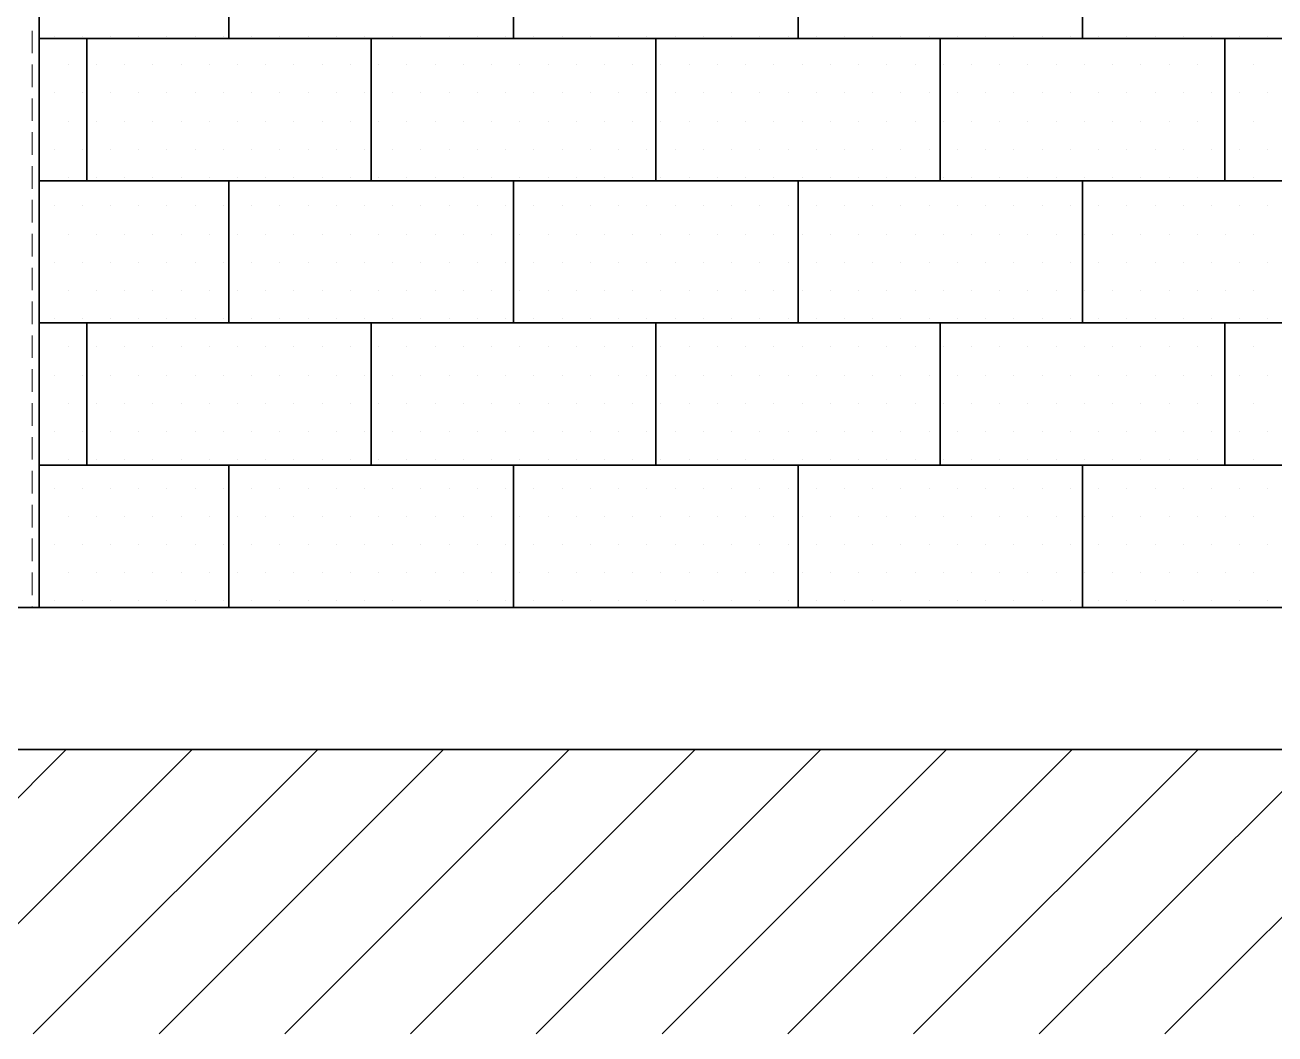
# Model space of a CAD drawing. Header units: metres. Extents: x 60.2 to 105.7, y 8.7 to 63.7.
# Drawn here: x 74.994 to 76.752, y 59.307 to 60.726 of the extents above; entities that cross this region are included whole.
import ezdxf

# ---------------------------------------------------------------- set-up
doc = ezdxf.new("R2010")
doc.units = ezdxf.units.M
doc.header["$LTSCALE"] = 5
doc.header["$MEASUREMENT"] = 0
doc.layers.add('A-ANNO-SCRN', color=30, linetype='Continuous')
for name, color, linetype, lineweight in [('A-ELEV-MBE1', 7, 'Continuous', 35), ('A-ELEV-PATT', 8, 'Continuous', 18), ('A-WALL-FULL-EXTR', 7, 'Continuous', 35)]:
    doc.layers.add(name, color=color, linetype=linetype, lineweight=lineweight)

msp = doc.modelspace()

# ---------------------------------------------------------------- hatches: boundary and pattern name
at = {"layer": 'A-ANNO-SCRN'}
h = msp.add_hatch(dxfattribs=at)
h.set_pattern_fill('ANSI31', color=0)
h.set_pattern_definition([(45, (-23.21072, 10.23377), (-0.08838835, 0.08838835), [])])
h.paths.add_polyline_path([(70.9311, 59.3066), (70.9311, 59.7066), (84.6811, 59.7066), (84.6811, 59.3066)])

# ---------------------------------------------------------------- linework, layer by layer
at = {"layer": 'A-ELEV-MBE1'}
for p, q in [((75.2811, 60.9066), (75.2811, 60.7066)), ((75.6811, 60.9066), (75.6811, 60.7066)), ((76.0811, 60.9066), (76.0811, 60.7066)), ((76.4811, 60.9066), (76.4811, 60.7066)), ((77.8811, 60.7066), (75.0141, 60.7066)), ((75.0811, 60.7066), (75.0811, 60.5066)), ((75.4811, 60.7066), (75.4811, 60.5066)), ((75.8811, 60.7066), (75.8811, 60.5066)), ((76.2811, 60.7066), (76.2811, 60.5066)), ((76.6811, 60.7066), (76.6811, 60.5066)), ((77.8811, 60.5066), (75.0141, 60.5066)), ((75.2811, 60.5066), (75.2811, 60.3066)), ((75.6811, 60.5066), (75.6811, 60.3066)), ((76.0811, 60.5066), (76.0811, 60.3066)), ((76.4811, 60.5066), (76.4811, 60.3066)), ((77.8811, 60.3066), (75.0141, 60.3066)), ((75.0811, 60.3066), (75.0811, 60.1066)), ((75.4811, 60.3066), (75.4811, 60.1066)), ((75.8811, 60.3066), (75.8811, 60.1066)), ((76.2811, 60.3066), (76.2811, 60.1066)), ((76.6811, 60.3066), (76.6811, 60.1066)), ((75.2811, 60.1066), (75.2811, 59.9066)), ((75.6811, 60.1066), (75.6811, 59.9066)), ((76.0811, 60.1066), (76.0811, 59.9066)), ((76.4811, 60.1066), (76.4811, 59.9066)), ((76.2811, 59.9066), (72.9311, 59.9066)), ((82.6811, 59.9066), (76.2811, 59.9066)), ((70.9311, 59.7066), (84.6811, 59.7066))]:
    msp.add_line(p, q, dxfattribs=at)
at = {"layer": 'A-ELEV-PATT', "linetype": 'Continuous'}
for p, q in [((75.0047, 60.6859), (75.0047, 60.7176)), ((75.0352, 60.7094), (75.0352, 60.7094)), ((75.0749, 60.7094), (75.0749, 60.7094)), ((75.1146, 60.7094), (75.1146, 60.7094)), ((75.1543, 60.7094), (75.1543, 60.7094)), ((75.1939, 60.7094), (75.1939, 60.7094)), ((75.2336, 60.7094), (75.2336, 60.7094)), ((75.2733, 60.7094), (75.2733, 60.7094)), ((75.313, 60.7094), (75.313, 60.7094)), ((75.3527, 60.7094), (75.3527, 60.7094)), ((75.3924, 60.7094), (75.3924, 60.7094)), ((75.4321, 60.7094), (75.4321, 60.7094)), ((75.4718, 60.7094), (75.4718, 60.7094)), ((75.5114, 60.7094), (75.5114, 60.7094)), ((75.5511, 60.7094), (75.5511, 60.7094)), ((75.5908, 60.7094), (75.5908, 60.7094)), ((75.6305, 60.7094), (75.6305, 60.7094)), ((75.6702, 60.7094), (75.6702, 60.7094)), ((75.7099, 60.7094), (75.7099, 60.7094)), ((75.7496, 60.7094), (75.7496, 60.7094)), ((75.7893, 60.7094), (75.7893, 60.7094)), ((75.8289, 60.7094), (75.8289, 60.7094)), ((75.8686, 60.7094), (75.8686, 60.7094)), ((75.9083, 60.7094), (75.9083, 60.7094)), ((75.948, 60.7094), (75.948, 60.7094)), ((75.9877, 60.7094), (75.9877, 60.7094)), ((76.0274, 60.7094), (76.0274, 60.7094)), ((76.0671, 60.7094), (76.0671, 60.7094)), ((76.1068, 60.7094), (76.1068, 60.7094)), ((76.1464, 60.7094), (76.1464, 60.7094)), ((76.1861, 60.7094), (76.1861, 60.7094)), ((76.2258, 60.7094), (76.2258, 60.7094)), ((76.2655, 60.7094), (76.2655, 60.7094)), ((76.3052, 60.7094), (76.3052, 60.7094)), ((76.3449, 60.7094), (76.3449, 60.7094)), ((76.3846, 60.7094), (76.3846, 60.7094)), ((76.4243, 60.7094), (76.4243, 60.7094)), ((76.4639, 60.7094), (76.4639, 60.7094)), ((76.5036, 60.7094), (76.5036, 60.7094)), ((76.5433, 60.7094), (76.5433, 60.7094)), ((76.583, 60.7094), (76.583, 60.7094)), ((76.6227, 60.7094), (76.6227, 60.7094)), ((76.6624, 60.7094), (76.6624, 60.7094)), ((76.7021, 60.7094), (76.7021, 60.7094)), ((76.7418, 60.7094), (76.7418, 60.7094)), ((75.0047, 60.6383), (75.0047, 60.67)), ((75.0153, 60.6697), (75.0153, 60.6697)), ((75.0153, 60.6697), (75.0153, 60.6697)), ((75.055, 60.6697), (75.055, 60.6697)), ((75.0947, 60.6697), (75.0947, 60.6697)), ((75.1344, 60.6697), (75.1344, 60.6697)), ((75.1741, 60.6697), (75.1741, 60.6697)), ((75.2138, 60.6697), (75.2138, 60.6697)), ((75.2535, 60.6697), (75.2535, 60.6697)), ((75.2932, 60.6697), (75.2932, 60.6697)), ((75.3328, 60.6697), (75.3328, 60.6697)), ((75.3725, 60.6697), (75.3725, 60.6697)), ((75.4122, 60.6697), (75.4122, 60.6697)), ((75.4519, 60.6697), (75.4519, 60.6697)), ((75.4916, 60.6697), (75.4916, 60.6697)), ((75.5313, 60.6697), (75.5313, 60.6697)), ((75.571, 60.6697), (75.571, 60.6697)), ((75.6107, 60.6697), (75.6107, 60.6697)), ((75.6503, 60.6697), (75.6503, 60.6697)), ((75.69, 60.6697), (75.69, 60.6697)), ((75.7297, 60.6697), (75.7297, 60.6697)), ((75.7694, 60.6697), (75.7694, 60.6697)), ((75.8091, 60.6697), (75.8091, 60.6697)), ((75.8488, 60.6697), (75.8488, 60.6697)), ((75.8885, 60.6697), (75.8885, 60.6697)), ((75.9282, 60.6697), (75.9282, 60.6697)), ((75.9678, 60.6697), (75.9678, 60.6697)), ((76.0075, 60.6697), (76.0075, 60.6697)), ((76.0472, 60.6697), (76.0472, 60.6697)), ((76.0869, 60.6697), (76.0869, 60.6697)), ((76.1266, 60.6697), (76.1266, 60.6697)), ((76.1663, 60.6697), (76.1663, 60.6697)), ((76.206, 60.6697), (76.206, 60.6697)), ((76.2457, 60.6697), (76.2457, 60.6697)), ((76.2853, 60.6697), (76.2853, 60.6697)), ((76.325, 60.6697), (76.325, 60.6697)), ((76.3647, 60.6697), (76.3647, 60.6697)), ((76.4044, 60.6697), (76.4044, 60.6697)), ((76.4441, 60.6697), (76.4441, 60.6697)), ((76.4838, 60.6697), (76.4838, 60.6697)), ((76.5235, 60.6697), (76.5235, 60.6697)), ((76.5632, 60.6697), (76.5632, 60.6697)), ((76.6028, 60.6697), (76.6028, 60.6697)), ((76.6425, 60.6697), (76.6425, 60.6697)), ((76.6822, 60.6697), (76.6822, 60.6697)), ((76.7219, 60.6697), (76.7219, 60.6697)), ((75.0352, 60.63), (75.0352, 60.63)), ((75.0352, 60.63), (75.0352, 60.63)), ((75.0749, 60.63), (75.0749, 60.63)), ((75.1146, 60.63), (75.1146, 60.63)), ((75.1543, 60.63), (75.1543, 60.63)), ((75.1939, 60.63), (75.1939, 60.63)), ((75.2336, 60.63), (75.2336, 60.63)), ((75.2733, 60.63), (75.2733, 60.63)), ((75.313, 60.63), (75.313, 60.63)), ((75.3527, 60.63), (75.3527, 60.63)), ((75.3924, 60.63), (75.3924, 60.63)), ((75.4321, 60.63), (75.4321, 60.63)), ((75.4718, 60.63), (75.4718, 60.63)), ((75.5114, 60.63), (75.5114, 60.63)), ((75.5511, 60.63), (75.5511, 60.63)), ((75.5908, 60.63), (75.5908, 60.63)), ((75.6305, 60.63), (75.6305, 60.63)), ((75.6702, 60.63), (75.6702, 60.63)), ((75.7099, 60.63), (75.7099, 60.63)), ((75.7496, 60.63), (75.7496, 60.63)), ((75.7893, 60.63), (75.7893, 60.63)), ((75.8289, 60.63), (75.8289, 60.63)), ((75.8686, 60.63), (75.8686, 60.63)), ((75.9083, 60.63), (75.9083, 60.63)), ((75.948, 60.63), (75.948, 60.63)), ((75.9877, 60.63), (75.9877, 60.63)), ((76.0274, 60.63), (76.0274, 60.63)), ((76.0671, 60.63), (76.0671, 60.63)), ((76.1068, 60.63), (76.1068, 60.63)), ((76.1464, 60.63), (76.1464, 60.63)), ((76.1861, 60.63), (76.1861, 60.63)), ((76.2258, 60.63), (76.2258, 60.63)), ((76.2655, 60.63), (76.2655, 60.63)), ((76.3052, 60.63), (76.3052, 60.63)), ((76.3449, 60.63), (76.3449, 60.63)), ((76.3846, 60.63), (76.3846, 60.63)), ((76.4243, 60.63), (76.4243, 60.63)), ((76.4639, 60.63), (76.4639, 60.63)), ((76.5036, 60.63), (76.5036, 60.63)), ((76.5433, 60.63), (76.5433, 60.63)), ((76.583, 60.63), (76.583, 60.63)), ((76.6227, 60.63), (76.6227, 60.63)), ((76.6624, 60.63), (76.6624, 60.63)), ((76.7021, 60.63), (76.7021, 60.63)), ((76.7418, 60.63), (76.7418, 60.63)), ((75.0047, 60.5906), (75.0047, 60.6224)), ((75.0047, 60.543), (75.0047, 60.5748)), ((75.0153, 60.5904), (75.0153, 60.5904)), ((75.0153, 60.5904), (75.0153, 60.5904)), ((75.055, 60.5904), (75.055, 60.5904)), ((75.0947, 60.5904), (75.0947, 60.5904)), ((75.1344, 60.5904), (75.1344, 60.5904)), ((75.1741, 60.5904), (75.1741, 60.5904)), ((75.2138, 60.5904), (75.2138, 60.5904)), ((75.2535, 60.5904), (75.2535, 60.5904)), ((75.2932, 60.5904), (75.2932, 60.5904)), ((75.3328, 60.5904), (75.3328, 60.5904)), ((75.3725, 60.5904), (75.3725, 60.5904)), ((75.4122, 60.5904), (75.4122, 60.5904)), ((75.4519, 60.5904), (75.4519, 60.5904)), ((75.4916, 60.5904), (75.4916, 60.5904)), ((75.5313, 60.5904), (75.5313, 60.5904)), ((75.571, 60.5904), (75.571, 60.5904)), ((75.6107, 60.5904), (75.6107, 60.5904)), ((75.6503, 60.5904), (75.6503, 60.5904)), ((75.69, 60.5904), (75.69, 60.5904)), ((75.7297, 60.5904), (75.7297, 60.5904)), ((75.7694, 60.5904), (75.7694, 60.5904)), ((75.8091, 60.5904), (75.8091, 60.5904)), ((75.8488, 60.5904), (75.8488, 60.5904)), ((75.8885, 60.5904), (75.8885, 60.5904)), ((75.9282, 60.5904), (75.9282, 60.5904)), ((75.9678, 60.5904), (75.9678, 60.5904)), ((76.0075, 60.5904), (76.0075, 60.5904)), ((76.0472, 60.5904), (76.0472, 60.5904)), ((76.0869, 60.5904), (76.0869, 60.5904)), ((76.1266, 60.5904), (76.1266, 60.5904)), ((76.1663, 60.5904), (76.1663, 60.5904)), ((76.206, 60.5904), (76.206, 60.5904)), ((76.2457, 60.5904), (76.2457, 60.5904)), ((76.2853, 60.5904), (76.2853, 60.5904)), ((76.325, 60.5904), (76.325, 60.5904)), ((76.3647, 60.5904), (76.3647, 60.5904)), ((76.4044, 60.5904), (76.4044, 60.5904)), ((76.4441, 60.5904), (76.4441, 60.5904)), ((76.4838, 60.5904), (76.4838, 60.5904)), ((76.5235, 60.5904), (76.5235, 60.5904)), ((76.5632, 60.5904), (76.5632, 60.5904)), ((76.6028, 60.5904), (76.6028, 60.5904)), ((76.6425, 60.5904), (76.6425, 60.5904)), ((76.6822, 60.5904), (76.6822, 60.5904)), ((76.7219, 60.5904), (76.7219, 60.5904)), ((75.0352, 60.5507), (75.0352, 60.5507)), ((75.0352, 60.5507), (75.0352, 60.5507)), ((75.0749, 60.5507), (75.0749, 60.5507)), ((75.1146, 60.5507), (75.1146, 60.5507)), ((75.1543, 60.5507), (75.1543, 60.5507)), ((75.1939, 60.5507), (75.1939, 60.5507)), ((75.2336, 60.5507), (75.2336, 60.5507)), ((75.2733, 60.5507), (75.2733, 60.5507)), ((75.313, 60.5507), (75.313, 60.5507)), ((75.3527, 60.5507), (75.3527, 60.5507)), ((75.3924, 60.5507), (75.3924, 60.5507)), ((75.4321, 60.5507), (75.4321, 60.5507)), ((75.4718, 60.5507), (75.4718, 60.5507)), ((75.5114, 60.5507), (75.5114, 60.5507)), ((75.5511, 60.5507), (75.5511, 60.5507)), ((75.5908, 60.5507), (75.5908, 60.5507)), ((75.6305, 60.5507), (75.6305, 60.5507)), ((75.6702, 60.5507), (75.6702, 60.5507)), ((75.7099, 60.5507), (75.7099, 60.5507)), ((75.7496, 60.5507), (75.7496, 60.5507)), ((75.7893, 60.5507), (75.7893, 60.5507)), ((75.8289, 60.5507), (75.8289, 60.5507)), ((75.8686, 60.5507), (75.8686, 60.5507)), ((75.9083, 60.5507), (75.9083, 60.5507)), ((75.948, 60.5507), (75.948, 60.5507)), ((75.9877, 60.5507), (75.9877, 60.5507)), ((76.0274, 60.5507), (76.0274, 60.5507)), ((76.0671, 60.5507), (76.0671, 60.5507)), ((76.1068, 60.5507), (76.1068, 60.5507)), ((76.1464, 60.5507), (76.1464, 60.5507)), ((76.1861, 60.5507), (76.1861, 60.5507)), ((76.2258, 60.5507), (76.2258, 60.5507)), ((76.2655, 60.5507), (76.2655, 60.5507)), ((76.3052, 60.5507), (76.3052, 60.5507)), ((76.3449, 60.5507), (76.3449, 60.5507)), ((76.3846, 60.5507), (76.3846, 60.5507)), ((76.4243, 60.5507), (76.4243, 60.5507)), ((76.4639, 60.5507), (76.4639, 60.5507)), ((76.5036, 60.5507), (76.5036, 60.5507)), ((76.5433, 60.5507), (76.5433, 60.5507)), ((76.583, 60.5507), (76.583, 60.5507)), ((76.6227, 60.5507), (76.6227, 60.5507)), ((76.6624, 60.5507), (76.6624, 60.5507)), ((76.7021, 60.5507), (76.7021, 60.5507)), ((76.7418, 60.5507), (76.7418, 60.5507)), ((75.0047, 60.4954), (75.0047, 60.5271)), ((75.0153, 60.511), (75.0153, 60.511)), ((75.0153, 60.511), (75.0153, 60.511)), ((75.055, 60.511), (75.055, 60.511)), ((75.0947, 60.511), (75.0947, 60.511)), ((75.1344, 60.511), (75.1344, 60.511)), ((75.1741, 60.511), (75.1741, 60.511)), ((75.2138, 60.511), (75.2138, 60.511)), ((75.2535, 60.511), (75.2535, 60.511)), ((75.2932, 60.511), (75.2932, 60.511)), ((75.3328, 60.511), (75.3328, 60.511)), ((75.3725, 60.511), (75.3725, 60.511)), ((75.4122, 60.511), (75.4122, 60.511)), ((75.4519, 60.511), (75.4519, 60.511)), ((75.4916, 60.511), (75.4916, 60.511)), ((75.5313, 60.511), (75.5313, 60.511)), ((75.571, 60.511), (75.571, 60.511)), ((75.6107, 60.511), (75.6107, 60.511)), ((75.6503, 60.511), (75.6503, 60.511)), ((75.69, 60.511), (75.69, 60.511)), ((75.7297, 60.511), (75.7297, 60.511)), ((75.7694, 60.511), (75.7694, 60.511)), ((75.8091, 60.511), (75.8091, 60.511)), ((75.8488, 60.511), (75.8488, 60.511)), ((75.8885, 60.511), (75.8885, 60.511)), ((75.9282, 60.511), (75.9282, 60.511)), ((75.9678, 60.511), (75.9678, 60.511)), ((76.0075, 60.511), (76.0075, 60.511)), ((76.0472, 60.511), (76.0472, 60.511)), ((76.0869, 60.511), (76.0869, 60.511)), ((76.1266, 60.511), (76.1266, 60.511)), ((76.1663, 60.511), (76.1663, 60.511)), ((76.206, 60.511), (76.206, 60.511)), ((76.2457, 60.511), (76.2457, 60.511)), ((76.2853, 60.511), (76.2853, 60.511)), ((76.325, 60.511), (76.325, 60.511)), ((76.3647, 60.511), (76.3647, 60.511)), ((76.4044, 60.511), (76.4044, 60.511)), ((76.4441, 60.511), (76.4441, 60.511)), ((76.4838, 60.511), (76.4838, 60.511)), ((76.5235, 60.511), (76.5235, 60.511)), ((76.5632, 60.511), (76.5632, 60.511)), ((76.6028, 60.511), (76.6028, 60.511)), ((76.6425, 60.511), (76.6425, 60.511)), ((76.6822, 60.511), (76.6822, 60.511)), ((76.7219, 60.511), (76.7219, 60.511)), ((75.0047, 60.4478), (75.0047, 60.4795)), ((75.0352, 60.4713), (75.0352, 60.4713)), ((75.0749, 60.4713), (75.0749, 60.4713)), ((75.1146, 60.4713), (75.1146, 60.4713)), ((75.1543, 60.4713), (75.1543, 60.4713)), ((75.1939, 60.4713), (75.1939, 60.4713)), ((75.2336, 60.4713), (75.2336, 60.4713)), ((75.2733, 60.4713), (75.2733, 60.4713)), ((75.313, 60.4713), (75.313, 60.4713)), ((75.3527, 60.4713), (75.3527, 60.4713)), ((75.3924, 60.4713), (75.3924, 60.4713)), ((75.4321, 60.4713), (75.4321, 60.4713)), ((75.4718, 60.4713), (75.4718, 60.4713)), ((75.5114, 60.4713), (75.5114, 60.4713)), ((75.5511, 60.4713), (75.5511, 60.4713)), ((75.5908, 60.4713), (75.5908, 60.4713)), ((75.6305, 60.4713), (75.6305, 60.4713)), ((75.6702, 60.4713), (75.6702, 60.4713)), ((75.7099, 60.4713), (75.7099, 60.4713)), ((75.7496, 60.4713), (75.7496, 60.4713)), ((75.7893, 60.4713), (75.7893, 60.4713)), ((75.8289, 60.4713), (75.8289, 60.4713)), ((75.8686, 60.4713), (75.8686, 60.4713)), ((75.9083, 60.4713), (75.9083, 60.4713)), ((75.948, 60.4713), (75.948, 60.4713)), ((75.9877, 60.4713), (75.9877, 60.4713)), ((76.0274, 60.4713), (76.0274, 60.4713)), ((76.0671, 60.4713), (76.0671, 60.4713)), ((76.1068, 60.4713), (76.1068, 60.4713)), ((76.1464, 60.4713), (76.1464, 60.4713)), ((76.1861, 60.4713), (76.1861, 60.4713)), ((76.2258, 60.4713), (76.2258, 60.4713)), ((76.2655, 60.4713), (76.2655, 60.4713)), ((76.3052, 60.4713), (76.3052, 60.4713)), ((76.3449, 60.4713), (76.3449, 60.4713)), ((76.3846, 60.4713), (76.3846, 60.4713)), ((76.4243, 60.4713), (76.4243, 60.4713)), ((76.4639, 60.4713), (76.4639, 60.4713)), ((76.5036, 60.4713), (76.5036, 60.4713)), ((76.5433, 60.4713), (76.5433, 60.4713)), ((76.583, 60.4713), (76.583, 60.4713)), ((76.6227, 60.4713), (76.6227, 60.4713)), ((76.6624, 60.4713), (76.6624, 60.4713)), ((76.7021, 60.4713), (76.7021, 60.4713)), ((76.7418, 60.4713), (76.7418, 60.4713)), ((75.0047, 60.4001), (75.0047, 60.4319)), ((75.0153, 60.4316), (75.0153, 60.4316)), ((75.055, 60.4316), (75.055, 60.4316)), ((75.0947, 60.4316), (75.0947, 60.4316)), ((75.1344, 60.4316), (75.1344, 60.4316)), ((75.1741, 60.4316), (75.1741, 60.4316)), ((75.2138, 60.4316), (75.2138, 60.4316)), ((75.2535, 60.4316), (75.2535, 60.4316)), ((75.2932, 60.4316), (75.2932, 60.4316)), ((75.3328, 60.4316), (75.3328, 60.4316)), ((75.3725, 60.4316), (75.3725, 60.4316)), ((75.4122, 60.4316), (75.4122, 60.4316)), ((75.4519, 60.4316), (75.4519, 60.4316)), ((75.4916, 60.4316), (75.4916, 60.4316)), ((75.5313, 60.4316), (75.5313, 60.4316)), ((75.571, 60.4316), (75.571, 60.4316)), ((75.6107, 60.4316), (75.6107, 60.4316)), ((75.6503, 60.4316), (75.6503, 60.4316)), ((75.69, 60.4316), (75.69, 60.4316)), ((75.7297, 60.4316), (75.7297, 60.4316)), ((75.7694, 60.4316), (75.7694, 60.4316)), ((75.8091, 60.4316), (75.8091, 60.4316)), ((75.8488, 60.4316), (75.8488, 60.4316)), ((75.8885, 60.4316), (75.8885, 60.4316)), ((75.9282, 60.4316), (75.9282, 60.4316)), ((75.9678, 60.4316), (75.9678, 60.4316)), ((76.0075, 60.4316), (76.0075, 60.4316)), ((76.0472, 60.4316), (76.0472, 60.4316)), ((76.0869, 60.4316), (76.0869, 60.4316)), ((76.1266, 60.4316), (76.1266, 60.4316)), ((76.1663, 60.4316), (76.1663, 60.4316)), ((76.206, 60.4316), (76.206, 60.4316)), ((76.2457, 60.4316), (76.2457, 60.4316)), ((76.2853, 60.4316), (76.2853, 60.4316)), ((76.325, 60.4316), (76.325, 60.4316)), ((76.3647, 60.4316), (76.3647, 60.4316)), ((76.4044, 60.4316), (76.4044, 60.4316)), ((76.4441, 60.4316), (76.4441, 60.4316)), ((76.4838, 60.4316), (76.4838, 60.4316)), ((76.5235, 60.4316), (76.5235, 60.4316)), ((76.5632, 60.4316), (76.5632, 60.4316)), ((76.6028, 60.4316), (76.6028, 60.4316)), ((76.6425, 60.4316), (76.6425, 60.4316)), ((76.6822, 60.4316), (76.6822, 60.4316)), ((76.7219, 60.4316), (76.7219, 60.4316)), ((75.0047, 60.3525), (75.0047, 60.3843)), ((75.0352, 60.3919), (75.0352, 60.3919)), ((75.0749, 60.3919), (75.0749, 60.3919)), ((75.1146, 60.3919), (75.1146, 60.3919)), ((75.1543, 60.3919), (75.1543, 60.3919)), ((75.1939, 60.3919), (75.1939, 60.3919)), ((75.2336, 60.3919), (75.2336, 60.3919)), ((75.2733, 60.3919), (75.2733, 60.3919)), ((75.313, 60.3919), (75.313, 60.3919)), ((75.3527, 60.3919), (75.3527, 60.3919)), ((75.3924, 60.3919), (75.3924, 60.3919)), ((75.4321, 60.3919), (75.4321, 60.3919)), ((75.4718, 60.3919), (75.4718, 60.3919)), ((75.5114, 60.3919), (75.5114, 60.3919)), ((75.5511, 60.3919), (75.5511, 60.3919)), ((75.5908, 60.3919), (75.5908, 60.3919)), ((75.6305, 60.3919), (75.6305, 60.3919)), ((75.6702, 60.3919), (75.6702, 60.3919)), ((75.7099, 60.3919), (75.7099, 60.3919)), ((75.7496, 60.3919), (75.7496, 60.3919)), ((75.7893, 60.3919), (75.7893, 60.3919)), ((75.8289, 60.3919), (75.8289, 60.3919)), ((75.8686, 60.3919), (75.8686, 60.3919)), ((75.9083, 60.3919), (75.9083, 60.3919)), ((75.948, 60.3919), (75.948, 60.3919)), ((75.9877, 60.3919), (75.9877, 60.3919)), ((76.0274, 60.3919), (76.0274, 60.3919)), ((76.0671, 60.3919), (76.0671, 60.3919)), ((76.1068, 60.3919), (76.1068, 60.3919)), ((76.1464, 60.3919), (76.1464, 60.3919)), ((76.1861, 60.3919), (76.1861, 60.3919)), ((76.2258, 60.3919), (76.2258, 60.3919)), ((76.2655, 60.3919), (76.2655, 60.3919)), ((76.3052, 60.3919), (76.3052, 60.3919)), ((76.3449, 60.3919), (76.3449, 60.3919)), ((76.3846, 60.3919), (76.3846, 60.3919)), ((76.4243, 60.3919), (76.4243, 60.3919)), ((76.4639, 60.3919), (76.4639, 60.3919)), ((76.5036, 60.3919), (76.5036, 60.3919)), ((76.5433, 60.3919), (76.5433, 60.3919)), ((76.583, 60.3919), (76.583, 60.3919)), ((76.6227, 60.3919), (76.6227, 60.3919)), ((76.6624, 60.3919), (76.6624, 60.3919)), ((76.7021, 60.3919), (76.7021, 60.3919)), ((76.7418, 60.3919), (76.7418, 60.3919)), ((75.0153, 60.3522), (75.0153, 60.3522)), ((75.055, 60.3522), (75.055, 60.3522)), ((75.0947, 60.3522), (75.0947, 60.3522)), ((75.1344, 60.3522), (75.1344, 60.3522)), ((75.1741, 60.3522), (75.1741, 60.3522)), ((75.2138, 60.3522), (75.2138, 60.3522)), ((75.2535, 60.3522), (75.2535, 60.3522)), ((75.2932, 60.3522), (75.2932, 60.3522)), ((75.3328, 60.3522), (75.3328, 60.3522)), ((75.3725, 60.3522), (75.3725, 60.3522)), ((75.4122, 60.3522), (75.4122, 60.3522)), ((75.4519, 60.3522), (75.4519, 60.3522)), ((75.4916, 60.3522), (75.4916, 60.3522)), ((75.5313, 60.3522), (75.5313, 60.3522)), ((75.571, 60.3522), (75.571, 60.3522)), ((75.6107, 60.3522), (75.6107, 60.3522)), ((75.6503, 60.3522), (75.6503, 60.3522)), ((75.69, 60.3522), (75.69, 60.3522)), ((75.7297, 60.3522), (75.7297, 60.3522)), ((75.7694, 60.3522), (75.7694, 60.3522)), ((75.8091, 60.3522), (75.8091, 60.3522)), ((75.8488, 60.3522), (75.8488, 60.3522)), ((75.8885, 60.3522), (75.8885, 60.3522)), ((75.9282, 60.3522), (75.9282, 60.3522)), ((75.9678, 60.3522), (75.9678, 60.3522)), ((76.0075, 60.3522), (76.0075, 60.3522)), ((76.0472, 60.3522), (76.0472, 60.3522)), ((76.0869, 60.3522), (76.0869, 60.3522)), ((76.1266, 60.3522), (76.1266, 60.3522)), ((76.1663, 60.3522), (76.1663, 60.3522)), ((76.206, 60.3522), (76.206, 60.3522)), ((76.2457, 60.3522), (76.2457, 60.3522)), ((76.2853, 60.3522), (76.2853, 60.3522)), ((76.325, 60.3522), (76.325, 60.3522)), ((76.3647, 60.3522), (76.3647, 60.3522)), ((76.4044, 60.3522), (76.4044, 60.3522)), ((76.4441, 60.3522), (76.4441, 60.3522)), ((76.4838, 60.3522), (76.4838, 60.3522)), ((76.5235, 60.3522), (76.5235, 60.3522)), ((76.5632, 60.3522), (76.5632, 60.3522)), ((76.6028, 60.3522), (76.6028, 60.3522)), ((76.6425, 60.3522), (76.6425, 60.3522)), ((76.6822, 60.3522), (76.6822, 60.3522)), ((76.7219, 60.3522), (76.7219, 60.3522)), ((75.0047, 60.3049), (75.0047, 60.3366)), ((75.0352, 60.3125), (75.0352, 60.3125)), ((75.0749, 60.3125), (75.0749, 60.3125)), ((75.1146, 60.3125), (75.1146, 60.3125)), ((75.1543, 60.3125), (75.1543, 60.3125)), ((75.1939, 60.3125), (75.1939, 60.3125)), ((75.2336, 60.3125), (75.2336, 60.3125)), ((75.2733, 60.3125), (75.2733, 60.3125)), ((75.313, 60.3125), (75.313, 60.3125)), ((75.3527, 60.3125), (75.3527, 60.3125)), ((75.3924, 60.3125), (75.3924, 60.3125)), ((75.4321, 60.3125), (75.4321, 60.3125)), ((75.4718, 60.3125), (75.4718, 60.3125)), ((75.5114, 60.3125), (75.5114, 60.3125)), ((75.5511, 60.3125), (75.5511, 60.3125)), ((75.5908, 60.3125), (75.5908, 60.3125)), ((75.6305, 60.3125), (75.6305, 60.3125)), ((75.6702, 60.3125), (75.6702, 60.3125)), ((75.7099, 60.3125), (75.7099, 60.3125)), ((75.7496, 60.3125), (75.7496, 60.3125)), ((75.7893, 60.3125), (75.7893, 60.3125)), ((75.8289, 60.3125), (75.8289, 60.3125)), ((75.8686, 60.3125), (75.8686, 60.3125)), ((75.9083, 60.3125), (75.9083, 60.3125)), ((75.948, 60.3125), (75.948, 60.3125)), ((75.9877, 60.3125), (75.9877, 60.3125)), ((76.0274, 60.3125), (76.0274, 60.3125)), ((76.0671, 60.3125), (76.0671, 60.3125)), ((76.1068, 60.3125), (76.1068, 60.3125)), ((76.1464, 60.3125), (76.1464, 60.3125)), ((76.1861, 60.3125), (76.1861, 60.3125)), ((76.2258, 60.3125), (76.2258, 60.3125)), ((76.2655, 60.3125), (76.2655, 60.3125)), ((76.3052, 60.3125), (76.3052, 60.3125)), ((76.3449, 60.3125), (76.3449, 60.3125)), ((76.3846, 60.3125), (76.3846, 60.3125)), ((76.4243, 60.3125), (76.4243, 60.3125)), ((76.4639, 60.3125), (76.4639, 60.3125)), ((76.5036, 60.3125), (76.5036, 60.3125)), ((76.5433, 60.3125), (76.5433, 60.3125)), ((76.583, 60.3125), (76.583, 60.3125)), ((76.6227, 60.3125), (76.6227, 60.3125)), ((76.6624, 60.3125), (76.6624, 60.3125)), ((76.7021, 60.3125), (76.7021, 60.3125)), ((76.7418, 60.3125), (76.7418, 60.3125)), ((75.0047, 60.2573), (75.0047, 60.289)), ((75.0153, 60.2729), (75.0153, 60.2729)), ((75.055, 60.2729), (75.055, 60.2729)), ((75.0947, 60.2729), (75.0947, 60.2729)), ((75.1344, 60.2729), (75.1344, 60.2729)), ((75.1741, 60.2729), (75.1741, 60.2729)), ((75.2138, 60.2729), (75.2138, 60.2729)), ((75.2535, 60.2729), (75.2535, 60.2729)), ((75.2932, 60.2729), (75.2932, 60.2729)), ((75.3328, 60.2729), (75.3328, 60.2729)), ((75.3725, 60.2729), (75.3725, 60.2729)), ((75.4122, 60.2729), (75.4122, 60.2729)), ((75.4519, 60.2729), (75.4519, 60.2729)), ((75.4916, 60.2729), (75.4916, 60.2729)), ((75.5313, 60.2729), (75.5313, 60.2729)), ((75.571, 60.2729), (75.571, 60.2729)), ((75.6107, 60.2729), (75.6107, 60.2729)), ((75.6503, 60.2729), (75.6503, 60.2729)), ((75.69, 60.2729), (75.69, 60.2729)), ((75.7297, 60.2729), (75.7297, 60.2729)), ((75.7694, 60.2729), (75.7694, 60.2729)), ((75.8091, 60.2729), (75.8091, 60.2729)), ((75.8488, 60.2729), (75.8488, 60.2729)), ((75.8885, 60.2729), (75.8885, 60.2729)), ((75.9282, 60.2729), (75.9282, 60.2729)), ((75.9678, 60.2729), (75.9678, 60.2729)), ((76.0075, 60.2729), (76.0075, 60.2729)), ((76.0472, 60.2729), (76.0472, 60.2729)), ((76.0869, 60.2729), (76.0869, 60.2729)), ((76.1266, 60.2729), (76.1266, 60.2729)), ((76.1663, 60.2729), (76.1663, 60.2729)), ((76.206, 60.2729), (76.206, 60.2729)), ((76.2457, 60.2729), (76.2457, 60.2729)), ((76.2853, 60.2729), (76.2853, 60.2729)), ((76.325, 60.2729), (76.325, 60.2729)), ((76.3647, 60.2729), (76.3647, 60.2729)), ((76.4044, 60.2729), (76.4044, 60.2729)), ((76.4441, 60.2729), (76.4441, 60.2729)), ((76.4838, 60.2729), (76.4838, 60.2729)), ((76.5235, 60.2729), (76.5235, 60.2729)), ((76.5632, 60.2729), (76.5632, 60.2729)), ((76.6028, 60.2729), (76.6028, 60.2729)), ((76.6425, 60.2729), (76.6425, 60.2729)), ((76.6822, 60.2729), (76.6822, 60.2729)), ((76.7219, 60.2729), (76.7219, 60.2729)), ((75.0047, 60.2096), (75.0047, 60.2414)), ((75.0352, 60.2332), (75.0352, 60.2332)), ((75.0749, 60.2332), (75.0749, 60.2332)), ((75.1146, 60.2332), (75.1146, 60.2332)), ((75.1543, 60.2332), (75.1543, 60.2332)), ((75.1939, 60.2332), (75.1939, 60.2332)), ((75.2336, 60.2332), (75.2336, 60.2332)), ((75.2733, 60.2332), (75.2733, 60.2332)), ((75.313, 60.2332), (75.313, 60.2332)), ((75.3527, 60.2332), (75.3527, 60.2332)), ((75.3924, 60.2332), (75.3924, 60.2332)), ((75.4321, 60.2332), (75.4321, 60.2332)), ((75.4718, 60.2332), (75.4718, 60.2332)), ((75.5114, 60.2332), (75.5114, 60.2332)), ((75.5511, 60.2332), (75.5511, 60.2332)), ((75.5908, 60.2332), (75.5908, 60.2332)), ((75.6305, 60.2332), (75.6305, 60.2332)), ((75.6702, 60.2332), (75.6702, 60.2332)), ((75.7099, 60.2332), (75.7099, 60.2332)), ((75.7496, 60.2332), (75.7496, 60.2332)), ((75.7893, 60.2332), (75.7893, 60.2332)), ((75.8289, 60.2332), (75.8289, 60.2332)), ((75.8686, 60.2332), (75.8686, 60.2332)), ((75.9083, 60.2332), (75.9083, 60.2332)), ((75.948, 60.2332), (75.948, 60.2332)), ((75.9877, 60.2332), (75.9877, 60.2332)), ((76.0274, 60.2332), (76.0274, 60.2332)), ((76.0671, 60.2332), (76.0671, 60.2332)), ((76.1068, 60.2332), (76.1068, 60.2332)), ((76.1464, 60.2332), (76.1464, 60.2332)), ((76.1861, 60.2332), (76.1861, 60.2332)), ((76.2258, 60.2332), (76.2258, 60.2332)), ((76.2655, 60.2332), (76.2655, 60.2332)), ((76.3052, 60.2332), (76.3052, 60.2332)), ((76.3449, 60.2332), (76.3449, 60.2332)), ((76.3846, 60.2332), (76.3846, 60.2332)), ((76.4243, 60.2332), (76.4243, 60.2332)), ((76.4639, 60.2332), (76.4639, 60.2332)), ((76.5036, 60.2332), (76.5036, 60.2332)), ((76.5433, 60.2332), (76.5433, 60.2332)), ((76.583, 60.2332), (76.583, 60.2332)), ((76.6227, 60.2332), (76.6227, 60.2332)), ((76.6624, 60.2332), (76.6624, 60.2332)), ((76.7021, 60.2332), (76.7021, 60.2332)), ((76.7418, 60.2332), (76.7418, 60.2332)), ((75.0047, 60.162), (75.0047, 60.1938)), ((75.0153, 60.1935), (75.0153, 60.1935)), ((75.055, 60.1935), (75.055, 60.1935)), ((75.0947, 60.1935), (75.0947, 60.1935)), ((75.1344, 60.1935), (75.1344, 60.1935)), ((75.1741, 60.1935), (75.1741, 60.1935)), ((75.2138, 60.1935), (75.2138, 60.1935)), ((75.2535, 60.1935), (75.2535, 60.1935)), ((75.2932, 60.1935), (75.2932, 60.1935)), ((75.3328, 60.1935), (75.3328, 60.1935)), ((75.3725, 60.1935), (75.3725, 60.1935)), ((75.4122, 60.1935), (75.4122, 60.1935)), ((75.4519, 60.1935), (75.4519, 60.1935)), ((75.4916, 60.1935), (75.4916, 60.1935)), ((75.5313, 60.1935), (75.5313, 60.1935)), ((75.571, 60.1935), (75.571, 60.1935)), ((75.6107, 60.1935), (75.6107, 60.1935)), ((75.6503, 60.1935), (75.6503, 60.1935)), ((75.69, 60.1935), (75.69, 60.1935)), ((75.7297, 60.1935), (75.7297, 60.1935)), ((75.7694, 60.1935), (75.7694, 60.1935)), ((75.8091, 60.1935), (75.8091, 60.1935)), ((75.8488, 60.1935), (75.8488, 60.1935)), ((75.8885, 60.1935), (75.8885, 60.1935)), ((75.9282, 60.1935), (75.9282, 60.1935)), ((75.9678, 60.1935), (75.9678, 60.1935)), ((76.0075, 60.1935), (76.0075, 60.1935)), ((76.0472, 60.1935), (76.0472, 60.1935)), ((76.0869, 60.1935), (76.0869, 60.1935)), ((76.1266, 60.1935), (76.1266, 60.1935)), ((76.1663, 60.1935), (76.1663, 60.1935)), ((76.206, 60.1935), (76.206, 60.1935)), ((76.2457, 60.1935), (76.2457, 60.1935)), ((76.2853, 60.1935), (76.2853, 60.1935)), ((76.325, 60.1935), (76.325, 60.1935)), ((76.3647, 60.1935), (76.3647, 60.1935)), ((76.4044, 60.1935), (76.4044, 60.1935)), ((76.4441, 60.1935), (76.4441, 60.1935)), ((76.4838, 60.1935), (76.4838, 60.1935)), ((76.5235, 60.1935), (76.5235, 60.1935)), ((76.5632, 60.1935), (76.5632, 60.1935)), ((76.6028, 60.1935), (76.6028, 60.1935)), ((76.6425, 60.1935), (76.6425, 60.1935)), ((76.6822, 60.1935), (76.6822, 60.1935)), ((76.7219, 60.1935), (76.7219, 60.1935)), ((75.0352, 60.1538), (75.0352, 60.1538)), ((75.0749, 60.1538), (75.0749, 60.1538)), ((75.1146, 60.1538), (75.1146, 60.1538)), ((75.1543, 60.1538), (75.1543, 60.1538)), ((75.1939, 60.1538), (75.1939, 60.1538)), ((75.2336, 60.1538), (75.2336, 60.1538)), ((75.2733, 60.1538), (75.2733, 60.1538)), ((75.313, 60.1538), (75.313, 60.1538)), ((75.3527, 60.1538), (75.3527, 60.1538)), ((75.3924, 60.1538), (75.3924, 60.1538)), ((75.4321, 60.1538), (75.4321, 60.1538)), ((75.4718, 60.1538), (75.4718, 60.1538)), ((75.5114, 60.1538), (75.5114, 60.1538)), ((75.5511, 60.1538), (75.5511, 60.1538)), ((75.5908, 60.1538), (75.5908, 60.1538)), ((75.6305, 60.1538), (75.6305, 60.1538)), ((75.6702, 60.1538), (75.6702, 60.1538)), ((75.7099, 60.1538), (75.7099, 60.1538)), ((75.7496, 60.1538), (75.7496, 60.1538)), ((75.7893, 60.1538), (75.7893, 60.1538)), ((75.8289, 60.1538), (75.8289, 60.1538)), ((75.8686, 60.1538), (75.8686, 60.1538)), ((75.9083, 60.1538), (75.9083, 60.1538)), ((75.948, 60.1538), (75.948, 60.1538)), ((75.9877, 60.1538), (75.9877, 60.1538)), ((76.0274, 60.1538), (76.0274, 60.1538)), ((76.0671, 60.1538), (76.0671, 60.1538)), ((76.1068, 60.1538), (76.1068, 60.1538)), ((76.1464, 60.1538), (76.1464, 60.1538)), ((76.1861, 60.1538), (76.1861, 60.1538)), ((76.2258, 60.1538), (76.2258, 60.1538)), ((76.2655, 60.1538), (76.2655, 60.1538)), ((76.3052, 60.1538), (76.3052, 60.1538)), ((76.3449, 60.1538), (76.3449, 60.1538)), ((76.3846, 60.1538), (76.3846, 60.1538)), ((76.4243, 60.1538), (76.4243, 60.1538)), ((76.4639, 60.1538), (76.4639, 60.1538)), ((76.5036, 60.1538), (76.5036, 60.1538)), ((76.5433, 60.1538), (76.5433, 60.1538)), ((76.583, 60.1538), (76.583, 60.1538)), ((76.6227, 60.1538), (76.6227, 60.1538)), ((76.6624, 60.1538), (76.6624, 60.1538)), ((76.7021, 60.1538), (76.7021, 60.1538)), ((76.7418, 60.1538), (76.7418, 60.1538)), ((75.0047, 60.1144), (75.0047, 60.1461)), ((75.0153, 60.1141), (75.0153, 60.1141)), ((75.055, 60.1141), (75.055, 60.1141)), ((75.0947, 60.1141), (75.0947, 60.1141)), ((75.1344, 60.1141), (75.1344, 60.1141)), ((75.1741, 60.1141), (75.1741, 60.1141)), ((75.2138, 60.1141), (75.2138, 60.1141)), ((75.2535, 60.1141), (75.2535, 60.1141)), ((75.2932, 60.1141), (75.2932, 60.1141)), ((75.3328, 60.1141), (75.3328, 60.1141)), ((75.3725, 60.1141), (75.3725, 60.1141)), ((75.4122, 60.1141), (75.4122, 60.1141)), ((75.4519, 60.1141), (75.4519, 60.1141)), ((75.4916, 60.1141), (75.4916, 60.1141)), ((75.5313, 60.1141), (75.5313, 60.1141)), ((75.571, 60.1141), (75.571, 60.1141)), ((75.6107, 60.1141), (75.6107, 60.1141)), ((75.6503, 60.1141), (75.6503, 60.1141)), ((75.69, 60.1141), (75.69, 60.1141)), ((75.7297, 60.1141), (75.7297, 60.1141)), ((75.7694, 60.1141), (75.7694, 60.1141)), ((75.8091, 60.1141), (75.8091, 60.1141)), ((75.8488, 60.1141), (75.8488, 60.1141)), ((75.8885, 60.1141), (75.8885, 60.1141)), ((75.9282, 60.1141), (75.9282, 60.1141)), ((75.9678, 60.1141), (75.9678, 60.1141)), ((76.0075, 60.1141), (76.0075, 60.1141)), ((76.0472, 60.1141), (76.0472, 60.1141)), ((76.0869, 60.1141), (76.0869, 60.1141)), ((76.1266, 60.1141), (76.1266, 60.1141)), ((76.1663, 60.1141), (76.1663, 60.1141)), ((76.206, 60.1141), (76.206, 60.1141)), ((76.2457, 60.1141), (76.2457, 60.1141)), ((76.2853, 60.1141), (76.2853, 60.1141)), ((76.325, 60.1141), (76.325, 60.1141)), ((76.3647, 60.1141), (76.3647, 60.1141)), ((76.4044, 60.1141), (76.4044, 60.1141)), ((76.4441, 60.1141), (76.4441, 60.1141)), ((76.4838, 60.1141), (76.4838, 60.1141)), ((76.5235, 60.1141), (76.5235, 60.1141)), ((76.5632, 60.1141), (76.5632, 60.1141)), ((76.6028, 60.1141), (76.6028, 60.1141)), ((76.6425, 60.1141), (76.6425, 60.1141)), ((76.6822, 60.1141), (76.6822, 60.1141)), ((76.7219, 60.1141), (76.7219, 60.1141)), ((75.0047, 60.0668), (75.0047, 60.0985)), ((75.0352, 60.0744), (75.0352, 60.0744)), ((75.0749, 60.0744), (75.0749, 60.0744)), ((75.1146, 60.0744), (75.1146, 60.0744)), ((75.1543, 60.0744), (75.1543, 60.0744)), ((75.1939, 60.0744), (75.1939, 60.0744)), ((75.2336, 60.0744), (75.2336, 60.0744)), ((75.2733, 60.0744), (75.2733, 60.0744)), ((75.313, 60.0744), (75.313, 60.0744)), ((75.3527, 60.0744), (75.3527, 60.0744)), ((75.3924, 60.0744), (75.3924, 60.0744)), ((75.4321, 60.0744), (75.4321, 60.0744)), ((75.4718, 60.0744), (75.4718, 60.0744)), ((75.5114, 60.0744), (75.5114, 60.0744)), ((75.5511, 60.0744), (75.5511, 60.0744)), ((75.5908, 60.0744), (75.5908, 60.0744)), ((75.6305, 60.0744), (75.6305, 60.0744)), ((75.6702, 60.0744), (75.6702, 60.0744)), ((75.7099, 60.0744), (75.7099, 60.0744)), ((75.7496, 60.0744), (75.7496, 60.0744)), ((75.7893, 60.0744), (75.7893, 60.0744)), ((75.8289, 60.0744), (75.8289, 60.0744)), ((75.8686, 60.0744), (75.8686, 60.0744)), ((75.9083, 60.0744), (75.9083, 60.0744)), ((75.948, 60.0744), (75.948, 60.0744)), ((75.9877, 60.0744), (75.9877, 60.0744)), ((76.0274, 60.0744), (76.0274, 60.0744)), ((76.0671, 60.0744), (76.0671, 60.0744)), ((76.1068, 60.0744), (76.1068, 60.0744)), ((76.1464, 60.0744), (76.1464, 60.0744)), ((76.1861, 60.0744), (76.1861, 60.0744)), ((76.2258, 60.0744), (76.2258, 60.0744)), ((76.2655, 60.0744), (76.2655, 60.0744)), ((76.3052, 60.0744), (76.3052, 60.0744)), ((76.3449, 60.0744), (76.3449, 60.0744)), ((76.3846, 60.0744), (76.3846, 60.0744)), ((76.4243, 60.0744), (76.4243, 60.0744)), ((76.4639, 60.0744), (76.4639, 60.0744)), ((76.5036, 60.0744), (76.5036, 60.0744)), ((76.5433, 60.0744), (76.5433, 60.0744)), ((76.583, 60.0744), (76.583, 60.0744)), ((76.6227, 60.0744), (76.6227, 60.0744)), ((76.6624, 60.0744), (76.6624, 60.0744)), ((76.7021, 60.0744), (76.7021, 60.0744)), ((76.7418, 60.0744), (76.7418, 60.0744)), ((75.0047, 60.0191), (75.0047, 60.0509)), ((75.0153, 60.0347), (75.0153, 60.0347)), ((75.055, 60.0347), (75.055, 60.0347)), ((75.0947, 60.0347), (75.0947, 60.0347)), ((75.1344, 60.0347), (75.1344, 60.0347)), ((75.1741, 60.0347), (75.1741, 60.0347)), ((75.2138, 60.0347), (75.2138, 60.0347)), ((75.2535, 60.0347), (75.2535, 60.0347)), ((75.2932, 60.0347), (75.2932, 60.0347)), ((75.3328, 60.0347), (75.3328, 60.0347)), ((75.3725, 60.0347), (75.3725, 60.0347)), ((75.4122, 60.0347), (75.4122, 60.0347)), ((75.4519, 60.0347), (75.4519, 60.0347)), ((75.4916, 60.0347), (75.4916, 60.0347)), ((75.5313, 60.0347), (75.5313, 60.0347)), ((75.571, 60.0347), (75.571, 60.0347)), ((75.6107, 60.0347), (75.6107, 60.0347)), ((75.6503, 60.0347), (75.6503, 60.0347)), ((75.69, 60.0347), (75.69, 60.0347)), ((75.7297, 60.0347), (75.7297, 60.0347)), ((75.7694, 60.0347), (75.7694, 60.0347)), ((75.8091, 60.0347), (75.8091, 60.0347)), ((75.8488, 60.0347), (75.8488, 60.0347)), ((75.8885, 60.0347), (75.8885, 60.0347)), ((75.9282, 60.0347), (75.9282, 60.0347)), ((75.9678, 60.0347), (75.9678, 60.0347)), ((76.0075, 60.0347), (76.0075, 60.0347)), ((76.0472, 60.0347), (76.0472, 60.0347)), ((76.0869, 60.0347), (76.0869, 60.0347)), ((76.1266, 60.0347), (76.1266, 60.0347)), ((76.1663, 60.0347), (76.1663, 60.0347)), ((76.206, 60.0347), (76.206, 60.0347)), ((76.2457, 60.0347), (76.2457, 60.0347)), ((76.2853, 60.0347), (76.2853, 60.0347)), ((76.325, 60.0347), (76.325, 60.0347)), ((76.3647, 60.0347), (76.3647, 60.0347)), ((76.4044, 60.0347), (76.4044, 60.0347)), ((76.4441, 60.0347), (76.4441, 60.0347)), ((76.4838, 60.0347), (76.4838, 60.0347)), ((76.5235, 60.0347), (76.5235, 60.0347)), ((76.5632, 60.0347), (76.5632, 60.0347)), ((76.6028, 60.0347), (76.6028, 60.0347)), ((76.6425, 60.0347), (76.6425, 60.0347)), ((76.6822, 60.0347), (76.6822, 60.0347)), ((76.7219, 60.0347), (76.7219, 60.0347)), ((75.0047, 59.9715), (75.0047, 60.0033)), ((75.0352, 59.995), (75.0352, 59.995)), ((75.0749, 59.995), (75.0749, 59.995)), ((75.1146, 59.995), (75.1146, 59.995)), ((75.1543, 59.995), (75.1543, 59.995)), ((75.1939, 59.995), (75.1939, 59.995)), ((75.2336, 59.995), (75.2336, 59.995)), ((75.2733, 59.995), (75.2733, 59.995)), ((75.313, 59.995), (75.313, 59.995)), ((75.3527, 59.995), (75.3527, 59.995)), ((75.3924, 59.995), (75.3924, 59.995)), ((75.4321, 59.995), (75.4321, 59.995)), ((75.4718, 59.995), (75.4718, 59.995)), ((75.5114, 59.995), (75.5114, 59.995)), ((75.5511, 59.995), (75.5511, 59.995)), ((75.5908, 59.995), (75.5908, 59.995)), ((75.6305, 59.995), (75.6305, 59.995)), ((75.6702, 59.995), (75.6702, 59.995)), ((75.7099, 59.995), (75.7099, 59.995)), ((75.7496, 59.995), (75.7496, 59.995)), ((75.7893, 59.995), (75.7893, 59.995)), ((75.8289, 59.995), (75.8289, 59.995)), ((75.8686, 59.995), (75.8686, 59.995)), ((75.9083, 59.995), (75.9083, 59.995)), ((75.948, 59.995), (75.948, 59.995)), ((75.9877, 59.995), (75.9877, 59.995)), ((76.0274, 59.995), (76.0274, 59.995)), ((76.0671, 59.995), (76.0671, 59.995)), ((76.1068, 59.995), (76.1068, 59.995)), ((76.1464, 59.995), (76.1464, 59.995)), ((76.1861, 59.995), (76.1861, 59.995)), ((76.2258, 59.995), (76.2258, 59.995)), ((76.2655, 59.995), (76.2655, 59.995)), ((76.3052, 59.995), (76.3052, 59.995)), ((76.3449, 59.995), (76.3449, 59.995)), ((76.3846, 59.995), (76.3846, 59.995)), ((76.4243, 59.995), (76.4243, 59.995)), ((76.4639, 59.995), (76.4639, 59.995)), ((76.5036, 59.995), (76.5036, 59.995)), ((76.5433, 59.995), (76.5433, 59.995)), ((76.583, 59.995), (76.583, 59.995)), ((76.6227, 59.995), (76.6227, 59.995)), ((76.6624, 59.995), (76.6624, 59.995)), ((76.7021, 59.995), (76.7021, 59.995)), ((76.7418, 59.995), (76.7418, 59.995)), ((75.0047, 59.9239), (75.0047, 59.9556)), ((75.0153, 59.9554), (75.0153, 59.9554)), ((75.055, 59.9554), (75.055, 59.9554)), ((75.0947, 59.9554), (75.0947, 59.9554)), ((75.1344, 59.9554), (75.1344, 59.9554)), ((75.1741, 59.9554), (75.1741, 59.9554)), ((75.2138, 59.9554), (75.2138, 59.9554)), ((75.2535, 59.9554), (75.2535, 59.9554)), ((75.2932, 59.9554), (75.2932, 59.9554)), ((75.3328, 59.9554), (75.3328, 59.9554)), ((75.3725, 59.9554), (75.3725, 59.9554)), ((75.4122, 59.9554), (75.4122, 59.9554)), ((75.4519, 59.9554), (75.4519, 59.9554)), ((75.4916, 59.9554), (75.4916, 59.9554)), ((75.5313, 59.9554), (75.5313, 59.9554)), ((75.571, 59.9554), (75.571, 59.9554)), ((75.6107, 59.9554), (75.6107, 59.9554)), ((75.6503, 59.9554), (75.6503, 59.9554)), ((75.69, 59.9554), (75.69, 59.9554)), ((75.7297, 59.9554), (75.7297, 59.9554)), ((75.7694, 59.9554), (75.7694, 59.9554)), ((75.8091, 59.9554), (75.8091, 59.9554)), ((75.8488, 59.9554), (75.8488, 59.9554)), ((75.8885, 59.9554), (75.8885, 59.9554)), ((75.9282, 59.9554), (75.9282, 59.9554)), ((75.9678, 59.9554), (75.9678, 59.9554)), ((76.0075, 59.9554), (76.0075, 59.9554)), ((76.0472, 59.9554), (76.0472, 59.9554)), ((76.0869, 59.9554), (76.0869, 59.9554)), ((76.1266, 59.9554), (76.1266, 59.9554)), ((76.1663, 59.9554), (76.1663, 59.9554)), ((76.206, 59.9554), (76.206, 59.9554)), ((76.2457, 59.9554), (76.2457, 59.9554)), ((76.2853, 59.9554), (76.2853, 59.9554)), ((76.325, 59.9554), (76.325, 59.9554)), ((76.3647, 59.9554), (76.3647, 59.9554)), ((76.4044, 59.9554), (76.4044, 59.9554)), ((76.4441, 59.9554), (76.4441, 59.9554)), ((76.4838, 59.9554), (76.4838, 59.9554)), ((76.5235, 59.9554), (76.5235, 59.9554)), ((76.5632, 59.9554), (76.5632, 59.9554)), ((76.6028, 59.9554), (76.6028, 59.9554)), ((76.6425, 59.9554), (76.6425, 59.9554)), ((76.6822, 59.9554), (76.6822, 59.9554)), ((76.7219, 59.9554), (76.7219, 59.9554)), ((75.0047, 59.9066), (75.0047, 59.908)), ((75.0352, 59.9157), (75.0352, 59.9157)), ((75.0749, 59.9157), (75.0749, 59.9157)), ((75.1146, 59.9157), (75.1146, 59.9157)), ((75.1543, 59.9157), (75.1543, 59.9157)), ((75.1939, 59.9157), (75.1939, 59.9157)), ((75.2336, 59.9157), (75.2336, 59.9157)), ((75.2733, 59.9157), (75.2733, 59.9157)), ((75.313, 59.9157), (75.313, 59.9157)), ((75.3527, 59.9157), (75.3527, 59.9157)), ((75.3924, 59.9157), (75.3924, 59.9157)), ((75.4321, 59.9157), (75.4321, 59.9157)), ((75.4718, 59.9157), (75.4718, 59.9157)), ((75.5114, 59.9157), (75.5114, 59.9157)), ((75.5511, 59.9157), (75.5511, 59.9157)), ((75.5908, 59.9157), (75.5908, 59.9157)), ((75.6305, 59.9157), (75.6305, 59.9157)), ((75.6702, 59.9157), (75.6702, 59.9157)), ((75.7099, 59.9157), (75.7099, 59.9157)), ((75.7496, 59.9157), (75.7496, 59.9157)), ((75.7893, 59.9157), (75.7893, 59.9157)), ((75.8289, 59.9157), (75.8289, 59.9157)), ((75.8686, 59.9157), (75.8686, 59.9157)), ((75.9083, 59.9157), (75.9083, 59.9157)), ((75.948, 59.9157), (75.948, 59.9157)), ((75.9877, 59.9157), (75.9877, 59.9157)), ((76.0274, 59.9157), (76.0274, 59.9157)), ((76.0671, 59.9157), (76.0671, 59.9157)), ((76.1068, 59.9157), (76.1068, 59.9157)), ((76.1464, 59.9157), (76.1464, 59.9157)), ((76.1861, 59.9157), (76.1861, 59.9157)), ((76.2258, 59.9157), (76.2258, 59.9157)), ((76.2655, 59.9157), (76.2655, 59.9157)), ((76.3052, 59.9157), (76.3052, 59.9157)), ((76.3449, 59.9157), (76.3449, 59.9157)), ((76.3846, 59.9157), (76.3846, 59.9157)), ((76.4243, 59.9157), (76.4243, 59.9157)), ((76.4639, 59.9157), (76.4639, 59.9157)), ((76.5036, 59.9157), (76.5036, 59.9157)), ((76.5433, 59.9157), (76.5433, 59.9157)), ((76.583, 59.9157), (76.583, 59.9157)), ((76.6227, 59.9157), (76.6227, 59.9157)), ((76.6624, 59.9157), (76.6624, 59.9157)), ((76.7021, 59.9157), (76.7021, 59.9157)), ((76.7418, 59.9157), (76.7418, 59.9157))]:
    msp.add_line(p, q, dxfattribs=at)
at = {"layer": 'A-WALL-FULL-EXTR'}
for p, q in [((75.0141, 61.9066), (75.0141, 59.9066)), ((75.0153, 60.1066), (77.8811, 60.1066))]:
    msp.add_line(p, q, dxfattribs=at)

doc.saveas('drawing.dxf')
